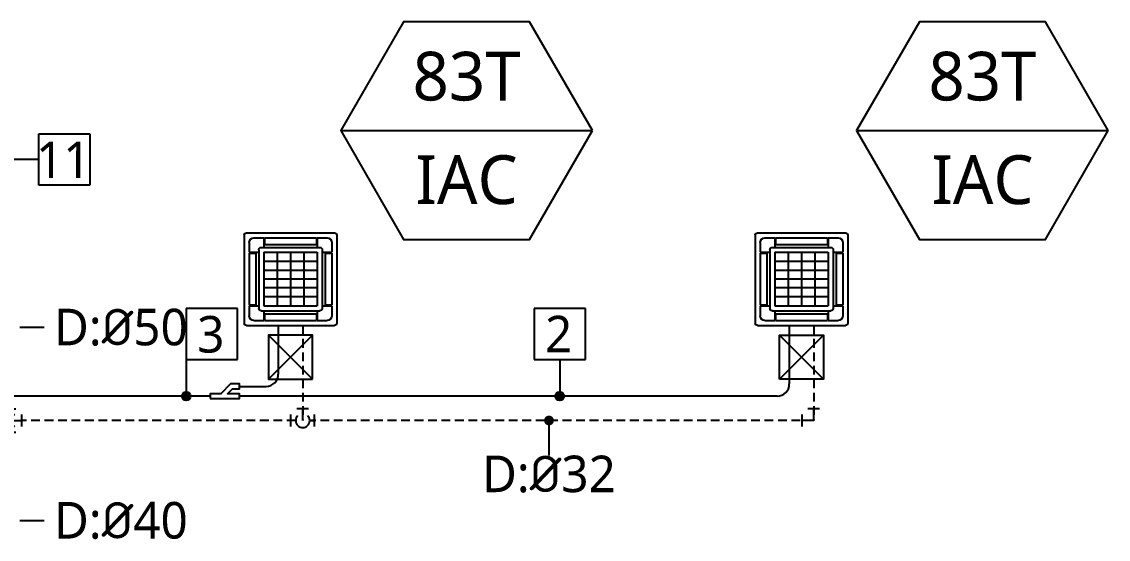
# Model space of a CAD drawing. Header units: millimetres. Extents: x 0 to 504600, y 0 to 118800.
# Drawn here: x 270332 to 281472, y 50269 to 55577 of the extents above; entities that cross this region are included whole.
import ezdxf
from ezdxf.enums import TextEntityAlignment as Align

# ---------------------------------------------------------------- set-up
doc = ezdxf.new("R2010")
doc.units = ezdxf.units.MM
doc.header["$LTSCALE"] = 200
doc.linetypes.add('HID', pattern=[2.3, 1.5, -0.8])
doc.layers.add('AM_8', color=1, linetype='Continuous', lineweight=25)
for name, color, linetype in [('LG-AIRCON', 240, 'Continuous'), ('LG-DRAIN', 4, 'HID'), ('LG-RLRG', 3, 'Continuous'), ('LG-TEXT', 2, 'Continuous'), ('LG-장비번호', 7, 'Continuous'), ('냉매관', 3, 'Continuous'), ('드레인', 4, 'HID')]:
    doc.layers.add(name, color=color, linetype=linetype)
doc.styles.add('LG전자', font='')
doc.styles.add('SUNJIN', font='malgun.ttf')
doc.styles.get('LG전자').set_extended_font_data('Malgun Gothic')

# ---------------------------------------------------------------- blocks, each defined once
blk = doc.blocks.new('장비번호')
at = {"layer": 'LG-장비번호', "color": 0}
blk.add_line((-516, 0), (516, 0), dxfattribs=at)
blk.add_lwpolyline([(516, 0), (258, 446.8), (-258, 446.8), (-516, 0), (-258, -446.8), (258, -446.8)], close=True, dxfattribs=at)
blk = doc.blocks.new('A$C1A5F2745')
at = {"color": 0}
for p, q in [((0, 925), (0, 25)), ((925, 950), (25, 950)), ((200, 900), (100, 900)), ((200, 900), (200, 800)), ((740, 900), (210, 900)), ((210, 900), (210, 830)), ((740, 900), (740, 830)), ((750, 900), (750, 800)), ((850, 900), (750, 900)), ((950, 925), (950, 25)), ((50, 850), (50, 750)), ((775, 800), (175, 800)), ((740, 830), (210, 830)), ((900, 850), (900, 750)), ((150, 750), (50, 750)), ((50, 740), (50, 210)), ((120, 740), (50, 740)), ((120, 740), (120, 210)), ((150, 775), (150, 175)), ((750, 750), (200, 750)), ((200, 750), (200, 200)), ((337, 750), (337, 200)), ((475, 750), (475, 200)), ((612, 750), (612, 200)), ((750, 750), (750, 200)), ((800, 775), (800, 175)), ((900, 750), (800, 750)), ((830, 740), (830, 210)), ((900, 740), (830, 740)), ((900, 740), (900, 210)), ((200, 655), (750, 655)), ((200, 565), (750, 565)), ((200, 475), (750, 475)), ((200, 385), (750, 385)), ((200, 295), (750, 295)), ((120, 210), (50, 210)), ((150, 200), (50, 200)), ((50, 200), (50, 100)), ((775, 150), (175, 150)), ((750, 200), (200, 200)), ((200, 150), (200, 50)), ((740, 120), (210, 120)), ((210, 120), (210, 50)), ((740, 120), (740, 50)), ((750, 150), (750, 50)), ((900, 200), (800, 200)), ((900, 210), (830, 210)), ((900, 200), (900, 100)), ((200, 50), (100, 50)), ((740, 50), (210, 50)), ((850, 50), (750, 50)), ((925, 0), (25, 0))]:
    blk.add_line(p, q, dxfattribs=at)
for centre, radius, start, end in [((25, 925), 25, 90, 180), ((100, 850), 50, 90, 180), ((850, 850), 50, 0, 90), ((925, 925), 25, 0, 90), ((175, 775), 25, 90, 180), ((775, 775), 25, 0, 90), ((175, 175), 25, 180, 270), ((775, 175), 25, 270, 0), ((25, 25), 25, 180, 270), ((100, 100), 50, 180, 270), ((850, 100), 50, 270, 0), ((925, 25), 25, 270, 0)]:
    blk.add_arc(centre, radius, start, end, dxfattribs=at)
blk = doc.blocks.new('실내기점검구')
at = {"layer": 'LG-AIRCON', "color": 5, "ltscale": 3}
for p, q in [((0, 450), (450, 0)), ((450, 450), (0, 0))]:
    blk.add_line(p, q, dxfattribs=at)
at = {"layer": 'LG-AIRCON', "color": 7, "ltscale": 3}
blk.add_lwpolyline([(450, 450), (0, 450), (0, 0), (450, 0)], close=True, dxfattribs=at)
blk = doc.blocks.new('A$C761840EB')
at = {"layer": 'LG-DRAIN', "color": 2, "linetype": 'Continuous'}
for p, q in [((0, 9.6), (0, 105.6)), ((144, 153.6), (48, 153.6)), ((192, 9.6), (192, 105.6))]:
    blk.add_line(p, q, dxfattribs=at)
at = {"layer": 'LG-DRAIN', "linetype": 'Continuous'}
for p, q in [((96, 57.6), (96, 153.6)), ((38.4, 57.6), (0, 57.6)), ((153.6, 57.6), (192, 57.6))]:
    blk.add_line(p, q, dxfattribs=at)
at = {"layer": 'LG-DRAIN', "color": 2, "linetype": 'Continuous'}
blk.add_arc((96, 57.6), 57.6, 136.23826, 43.76174, dxfattribs=at)
blk = doc.blocks.new('A$C01A370DE')
at = {"layer": 'LG-DRAIN', "linetype": 'Continuous'}
for q in [(144, 96), (48, 0)]:
    blk.add_line((48, 96), q, dxfattribs=at)
at = {"layer": 'LG-DRAIN', "color": 2, "linetype": 'Continuous'}
for p, q in [((144, 144), (144, 48)), ((96, 0), (0, 0))]:
    blk.add_line(p, q, dxfattribs=at)
blk = doc.blocks.new('_DOT')
at = {"color": 0, "linetype": 'ByBlock'}
blk.add_line((-0.5, 0), (-1, 0), dxfattribs=at)
at = {"color": 0, "linetype": 'ByBlock', "const_width": 0.5}
blk.add_lwpolyline([(-0.25, 0, 1), (0.25, 0, 1)], format="xyb", close=True, dxfattribs=at)

msp = doc.modelspace()

# ---------------------------------------------------------------- hatches: boundary and pattern name
at = {"layer": 'AM_8'}
h = msp.add_hatch(color=256, dxfattribs=at)
edge = h.paths.add_edge_path()
edge.add_arc((272019, 51737), 45.1, 90, 27.9032)
edge.add_arc((272019, 51737), 45.1, 27.9032, 90)
h = msp.add_hatch(color=256, dxfattribs=at)
edge = h.paths.add_edge_path()
edge.add_arc((275848, 51737), 45.1, 90, 27.9032)
edge.add_arc((275848, 51737), 45.1, 27.9032, 90)

# ---------------------------------------------------------------- linework, layer by layer
at = {"layer": 'LG-RLRG'}
for p, q in [((272963, 52462), (272963, 51962)), ((278202, 52462), (278202, 51862)), ((272564, 51837), (272838, 51837)), ((272264, 51737), (270187, 51737)), ((278077, 51737), (272564, 51737))]:
    msp.add_line(p, q, dxfattribs=at)
for centre in [(272838, 51962), (278077, 51862)]:
    msp.add_arc(centre, 125, 270, 0, dxfattribs=at)
at = {"layer": 'LG-TEXT', "color": 1}
for p, q in [((270507, 54427), (271032, 54427)), ((270507, 53902), (270507, 54427)), ((271032, 54427), (271032, 53902)), ((270507, 54165), (269962, 54165)), ((271032, 53902), (270507, 53902)), ((272544, 52637), (272019, 52637)), ((272019, 52637), (272019, 52112)), ((272544, 52112), (272544, 52637)), ((276111, 52637), (275586, 52637)), ((275586, 52637), (275586, 52112)), ((276111, 52112), (276111, 52637)), ((270312, 52443), (270564, 52443)), ((270564, 52443), (270564, 52443)), ((272019, 52112), (272019, 51737)), ((272019, 52112), (272544, 52112)), ((275586, 52112), (276111, 52112)), ((275848, 52112), (275848, 51737)), ((270312, 50461), (270564, 50461)), ((270564, 50461), (270564, 50461))]:
    msp.add_line(p, q, dxfattribs=at)
at = {"layer": 'LG-TEXT', "color": 1, "linetype": 'ByBlock', "lineweight": -2}
msp.add_line((275738, 51387), (275738, 51127), dxfattribs=at)
at = {"layer": 'LG-TEXT', "color": 1}
for centre in [(272019, 51737), (275848, 51737)]:
    msp.add_circle(centre, 45.1, dxfattribs=at)
at = {"layer": '냉매관', "color": 2}
msp.add_lwpolyline([(272264, 51712), (272564, 51712), (272564, 51762), (272443, 51762), (272493, 51812), (272564, 51812), (272564, 51862), (272472, 51862), (272372, 51762), (272264, 51762)], close=True, dxfattribs=at)
at = {"layer": '드레인', "ltscale": 0.3}
for p, q in [((273213, 52462), (273213, 51487)), ((278452, 52462), (278452, 51487)), ((273141, 51487), (270332, 51487)), ((278452, 51487), (273285, 51487))]:
    msp.add_line(p, q, dxfattribs=at)

# ---------------------------------------------------------------- block references
at = {"layer": 'LG-AIRCON', "color": 211, "xscale": -1}
for p in [(273563, 52462), (278802, 52462)]:
    msp.add_blockref('A$C1A5F2745', p, dxfattribs=at)
at = {"layer": 'LG-AIRCON', "color": 8, "rotation": 270}
msp.add_blockref('실내기점검구', (272863, 52362), dxfattribs=at)
at = {"layer": 'LG-AIRCON', "color": 8, "xscale": -1, "rotation": 89.99999999999997}
msp.add_blockref('실내기점검구', (278552, 52362), dxfattribs=at)
at = {"layer": 'LG-TEXT', "color": 1, "xscale": 100, "yscale": 100, "zscale": 100, "rotation": 89.9999999999815}
msp.add_blockref('_DOT', (275738, 51487), dxfattribs=at)
at = {"layer": 'LG-장비번호', "color": 2, "xscale": 2.5, "yscale": 2.5, "zscale": 2.5}
for p in [(274893, 54460), (280182, 54460)]:
    msp.add_blockref('장비번호', p, dxfattribs=at)
at = {"layer": '드레인', "yscale": 1.25, "zscale": 1.25, "rotation": 270}
for name, p, xscale in [('A$C761840EB', (270140, 51607), 1.25), ('A$C01A370DE', (278332, 51427), -1.25)]:
    msp.add_blockref(name, p, dxfattribs=dict(at, xscale=xscale))
at = {"layer": '드레인', "xscale": 1.25, "yscale": 1.25, "zscale": 1.25}
msp.add_blockref('A$C761840EB', (273093, 51415), dxfattribs=at)

# ---------------------------------------------------------------- texts
at = {"layer": 'LG-TEXT', "color": 2, "style": 'SUNJIN'}
for s, p in [('11', (270759, 53973)), ('3', (272271, 52184)), ('2', (275837, 52186))]:
    msp.add_text(s, height=375, dxfattribs=at).set_placement(p, align=Align.CENTER)
at = {"layer": 'LG-TEXT', "char_height": 375, "style": 'LG전자'}
for s, insert, attachment_point in [('D:{\\fISOCPEUR|b0|i0|c129|p34;%%C}50', (270664, 52633), 1), ('D:{\\fISOCPEUR|b0|i0|c129|p34;%%C}32', (275738, 51127), 2), ('D:{\\fISOCPEUR|b0|i0|c129|p34;%%C}40', (270664, 50651), 1)]:
    msp.add_mtext(s, dxfattribs=dict(at, insert=insert, attachment_point=attachment_point))
at = {"layer": 'LG-장비번호', "color": 2, "style": 'SUNJIN'}
for s, p in [('83T', (274893, 55019)), ('83T', (280182, 55019)), ('IAC', (274893, 53957)), ('IAC', (280182, 53957))]:
    msp.add_text(s, height=500, dxfattribs=at).set_placement(p, align=Align.MIDDLE_CENTER)

doc.saveas('drawing.dxf')
